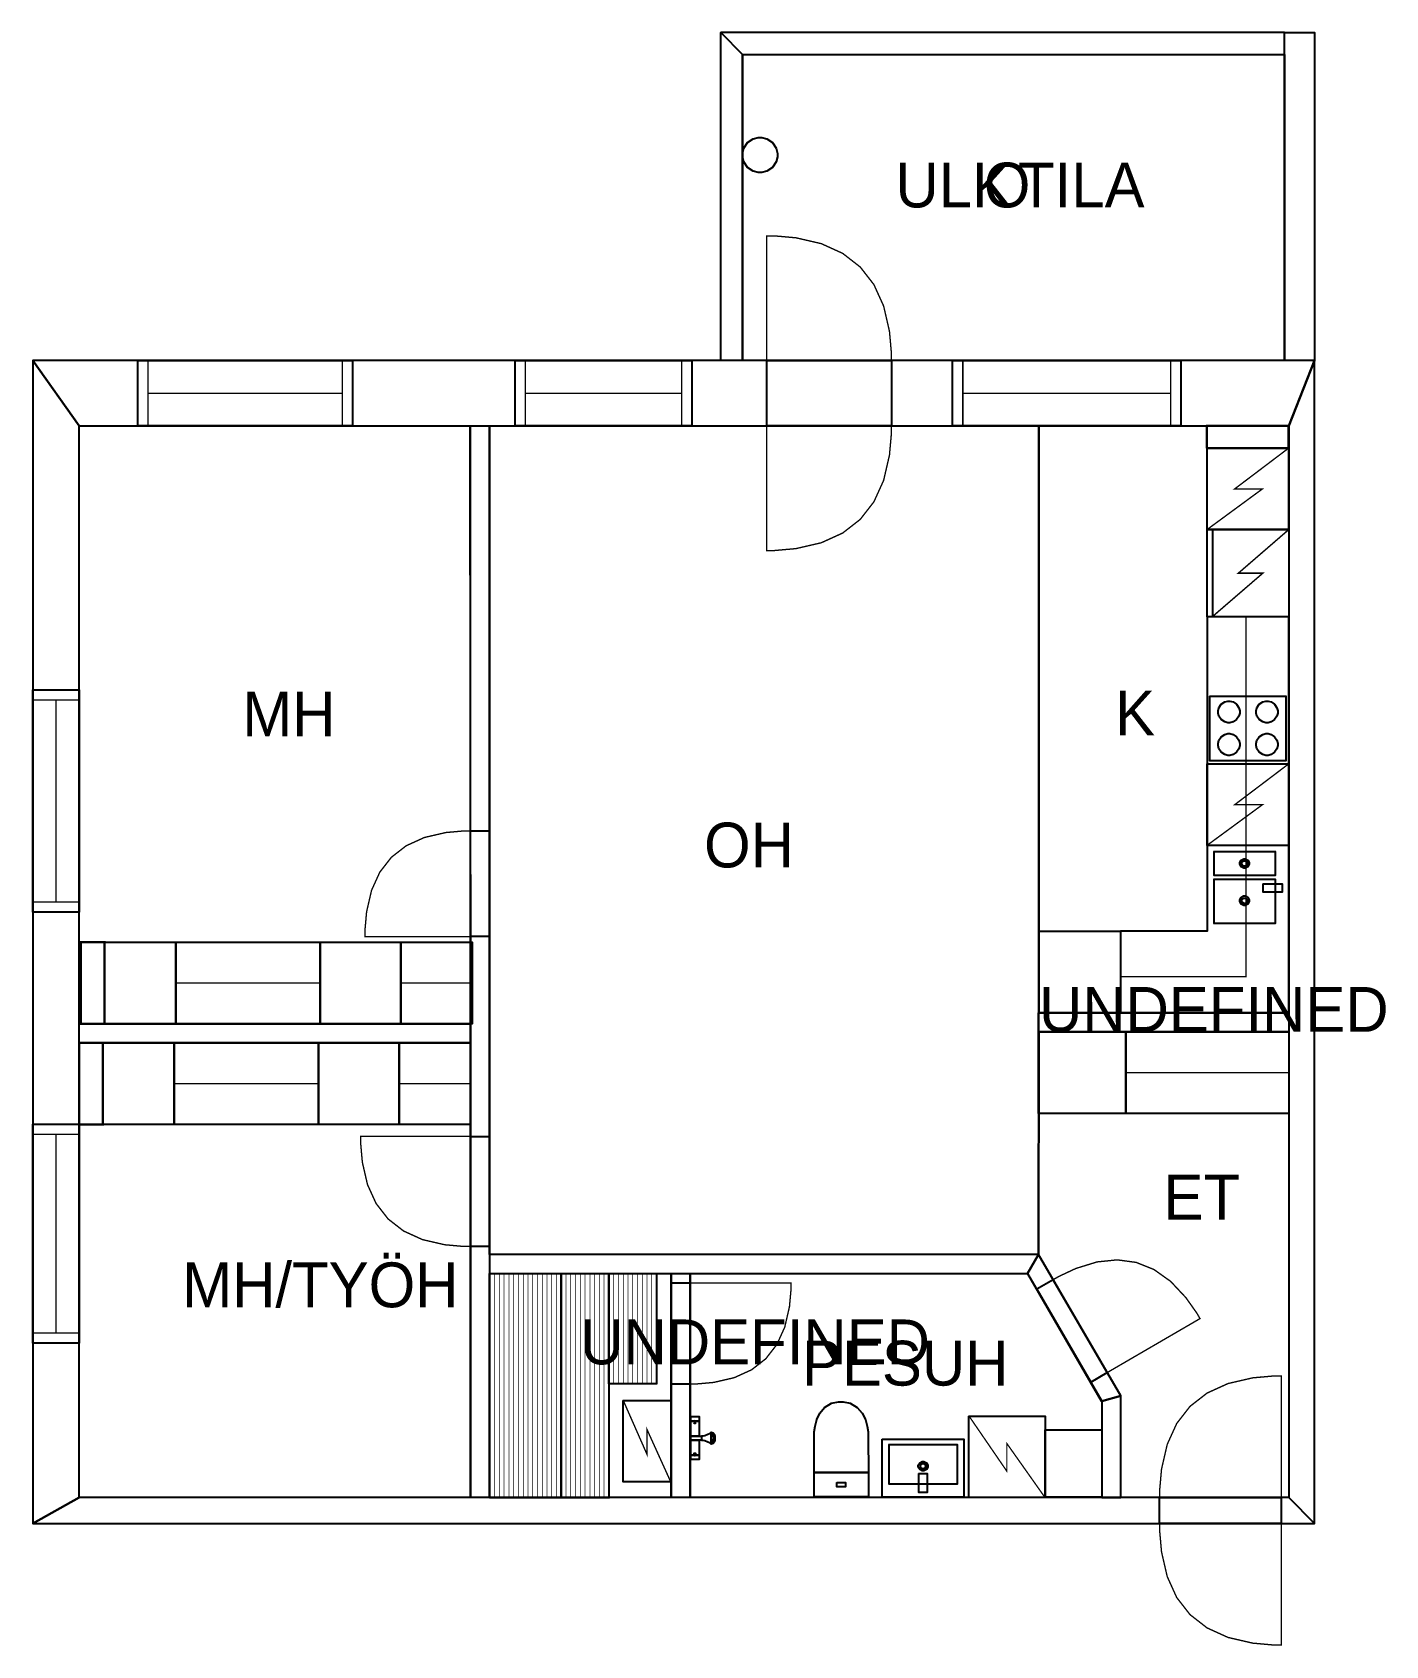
# Model space of a CAD drawing. Extents: x 1 to 11.4, y 0 to 12.4.
import ezdxf

# ---------------------------------------------------------------- set-up
doc = ezdxf.new("R2010")
doc.units = 0
doc.layers.get('0').update_dxf_attribs({"linetype": 'CONTINUOUS'})

msp = doc.modelspace()

# ---------------------------------------------------------------- linework, layer by layer
at = {"color": 0}
for points, const_width in [([(10.6261, 12.3727), (6.30072, 12.3727), (6.46739, 12.206), (10.6261, 12.206), (10.6261, 12.3727)], 0.00208), ([(6.46739, 12.206), (6.46739, 9.85807), (6.30072, 9.85807), (6.30072, 12.3727), (6.46739, 12.206)], 0.00208), ([(10.6261, 12.3727), (10.8553, 12.3727), (10.8553, 9.85807), (10.6261, 9.85807), (10.6261, 12.3727)], 0.00208), ([(6.46739, 12.206), (10.6261, 12.206), (10.6261, 9.85807), (6.46739, 9.85807), (6.46739, 12.206)], 0.00208), ([(7.61029, 9.85807), (7.61029, 9.91411), (7.59532, 10.0823), (7.55051, 10.2765), (7.47581, 10.4409), (7.37121, 10.5754), (7.23671, 10.68), (7.07232, 10.7547), (6.8781, 10.7995), (6.70996, 10.8145), (6.65397, 10.8145), (6.65397, 9.85807), (7.61029, 9.85807)], 0.01042), ([(10.8553, 9.85807), (1.02582, 9.85807), (1.37999, 9.35807), (10.6574, 9.35807), (10.8553, 9.85807)], 0.00208), ([(1.02582, 9.85807), (1.02582, 0.94352), (1.37999, 1.14144), (1.37999, 9.35807), (1.02582, 9.85807)], 0.00208), ([(1.83137, 9.85807), (3.47749, 9.85807), (3.47749, 9.35807), (1.83137, 9.35807), (1.83137, 9.85807)], 0.01042), ([(1.83137, 9.85807), (3.47749, 9.85807), (3.47749, 9.35807), (1.83137, 9.35807), (1.83137, 9.85807)], 0.01042), ([(4.72374, 9.85807), (6.08008, 9.85807), (6.08008, 9.35807), (4.72374, 9.35807), (4.72374, 9.85807)], 0.01042), ([(4.72374, 9.85807), (6.08008, 9.85807), (6.08008, 9.35807), (4.72374, 9.35807), (4.72374, 9.85807)], 0.01042), ([(6.65386, 9.85807), (7.61029, 9.85807), (7.61029, 9.35807), (6.65386, 9.35807), (6.65386, 9.85807)], 0.01042), ([(6.65386, 9.85807), (7.61029, 9.85807), (7.61029, 9.35807), (6.65386, 9.35807), (6.65386, 9.85807)], 0.01042), ([(8.07981, 9.85807), (9.83029, 9.85807), (9.83029, 9.35807), (8.07981, 9.35807), (8.07981, 9.85807)], 0.01042), ([(8.07981, 9.85807), (9.83029, 9.85807), (9.83029, 9.35807), (8.07981, 9.35807), (8.07981, 9.85807)], 0.01042), ([(10.8553, 0.94352), (10.8553, 9.85807), (10.6574, 9.35807), (10.6574, 1.14144), (10.8553, 0.94352)], 0.00208), ([(4.3826, 9.35807), (4.52843, 9.35807), (4.52843, 1.14144), (4.3826, 1.14144), (4.3826, 9.35807)], 0.00208), ([(7.61029, 9.35807), (7.61029, 9.30208), (7.59532, 9.13396), (7.55051, 8.93972), (7.47581, 8.77533), (7.37121, 8.64085), (7.23671, 8.53624), (7.07232, 8.46153), (6.8781, 8.41672), (6.70996, 8.40175), (6.65397, 8.40175), (6.65397, 9.35807), (7.61029, 9.35807)], 0.01042), ([(10.0306, 9.35812), (10.0306, 9.18713), (10.6556, 9.18713), (10.6556, 9.35812), (10.0306, 9.35812)], 0.0171), ([(10.0319, 9.18713), (10.0319, 8.56213), (10.6569, 8.56213), (10.6569, 9.18713), (10.0319, 9.18713)], 0.01042), ([(10.0324, 8.56213), (10.0324, 7.89399), (10.6574, 7.89399), (10.6574, 8.56213), (10.0324, 8.56213)], 0.01114), ([(10.0324, 8.56213), (10.0324, 7.89399), (10.0741, 7.89399), (10.0741, 8.56213), (10.0324, 8.56213)], 0.01114), ([(10.6574, 7.89399), (10.0324, 7.89399), (10.0324, 5.48432), (9.36675, 5.48432), (9.36675, 4.859), (10.6574, 4.859), (10.6574, 7.89399)], 0.01042), ([(10.6574, 7.89399), (10.6574, 4.859), (9.36675, 4.859), (9.36675, 5.13564), (10.3303, 5.13564), (10.3303, 7.89399), (10.6574, 7.89399)], 0.01042), ([(1.02582, 7.33436), (1.37999, 7.33436), (1.37999, 5.62913), (1.02582, 5.62913), (1.02582, 7.33436)], 0.01042), ([(1.02582, 7.33436), (1.37999, 7.33436), (1.37999, 5.62913), (1.02582, 5.62913), (1.02582, 7.33436)], 0.01042), ([(10.0532, 7.28603), (10.0532, 6.7901), (10.6366, 6.7901), (10.6366, 7.28603), (10.0532, 7.28603)], 0.01042), ([(10.1991, 7.08094), (10.1909, 7.08094), (10.1666, 7.08751), (10.1401, 7.10536), (10.1222, 7.13189), (10.1157, 7.15619), (10.1157, 7.16428), (10.1157, 7.17242), (10.1222, 7.19678), (10.1401, 7.22325), (10.1666, 7.2411), (10.1909, 7.24761), (10.1991, 7.24761), (10.2071, 7.24761), (10.2314, 7.2411), (10.258, 7.22325), (10.2758, 7.19678), (10.2824, 7.17242), (10.2824, 7.16428), (10.2824, 7.15619), (10.2758, 7.13189), (10.258, 7.10536), (10.2314, 7.08751), (10.2071, 7.08094), (10.1991, 7.08094)], 0.01042), ([(10.4907, 7.08094), (10.4826, 7.08094), (10.4582, 7.08751), (10.4318, 7.10536), (10.4139, 7.13189), (10.4074, 7.15619), (10.4074, 7.16428), (10.4074, 7.17242), (10.4139, 7.19678), (10.4318, 7.22325), (10.4582, 7.2411), (10.4826, 7.24761), (10.4907, 7.24761), (10.4988, 7.24761), (10.5231, 7.2411), (10.5496, 7.22325), (10.5675, 7.19678), (10.5741, 7.17242), (10.5741, 7.16428), (10.5741, 7.15619), (10.5675, 7.13189), (10.5496, 7.10536), (10.5231, 7.08751), (10.4988, 7.08094), (10.4907, 7.08094)], 0.01042), ([(10.1991, 6.83149), (10.1909, 6.83149), (10.1666, 6.83806), (10.1401, 6.8559), (10.1222, 6.88243), (10.1157, 6.90674), (10.1157, 6.91482), (10.1157, 6.92296), (10.1222, 6.94732), (10.1401, 6.97379), (10.1666, 6.99164), (10.1909, 6.99815), (10.1991, 6.99815), (10.2071, 6.99815), (10.2314, 6.99164), (10.258, 6.97379), (10.2758, 6.94732), (10.2824, 6.92296), (10.2824, 6.91482), (10.2824, 6.90674), (10.2758, 6.88243), (10.258, 6.8559), (10.2314, 6.83806), (10.2071, 6.83149), (10.1991, 6.83149)], 0.01042), ([(10.4907, 6.83149), (10.4826, 6.83149), (10.4582, 6.83806), (10.4318, 6.8559), (10.4139, 6.88243), (10.4074, 6.90674), (10.4074, 6.91482), (10.4074, 6.92296), (10.4139, 6.94732), (10.4318, 6.97379), (10.4582, 6.99164), (10.4826, 6.99815), (10.4907, 6.99815), (10.4988, 6.99815), (10.5231, 6.99164), (10.5496, 6.97379), (10.5675, 6.94732), (10.5741, 6.92296), (10.5741, 6.91482), (10.5741, 6.90674), (10.5675, 6.88243), (10.5496, 6.8559), (10.5231, 6.83806), (10.4988, 6.83149), (10.4907, 6.83149)], 0.01042), ([(10.0324, 6.76654), (10.0324, 6.14154), (10.6574, 6.14154), (10.6574, 6.76654), (10.0324, 6.76654)], 0.01042), ([(4.3826, 6.25265), (4.33507, 6.25265), (4.19265, 6.24001), (4.02806, 6.20204), (3.88878, 6.13872), (3.77485, 6.05013), (3.68619, 5.93619), (3.62289, 5.79693), (3.5849, 5.63232), (3.57226, 5.4899), (3.57226, 5.44239), (4.3826, 5.44239), (4.3826, 6.25265)], 0.01042), ([(4.3826, 6.25265), (4.52843, 6.25265), (4.52843, 5.44239), (4.3826, 5.44239), (4.3826, 6.25265)], 0.01042), ([(4.3826, 6.25265), (4.52843, 6.25265), (4.52843, 5.44239), (4.3826, 5.44239), (4.3826, 6.25265)], 0.01042), ([(10.0855, 6.09538), (10.0855, 5.91092), (10.5543, 5.91092), (10.5543, 6.09538), (10.0855, 6.09538)], 0.01042), ([(10.3188, 5.96669), (10.3124, 5.96669), (10.293, 5.97738), (10.2824, 5.99675), (10.2824, 6.00315), (10.2824, 6.0096), (10.293, 6.02897), (10.3124, 6.03961), (10.3188, 6.03961), (10.3253, 6.03961), (10.3446, 6.02897), (10.3553, 6.0096), (10.3553, 6.00315), (10.3553, 5.99675), (10.3446, 5.97738), (10.3253, 5.96669), (10.3188, 5.96669)], 0.00833), ([(10.3188, 5.98232), (10.3152, 5.98232), (10.3041, 5.98844), (10.298, 5.99951), (10.298, 6.00315), (10.298, 6.00683), (10.3041, 6.0179), (10.3152, 6.02399), (10.3188, 6.02399), (10.3225, 6.02399), (10.3336, 6.0179), (10.3397, 6.00683), (10.3397, 6.00315), (10.3397, 5.99951), (10.3336, 5.98844), (10.3225, 5.98232), (10.3188, 5.98232)], 0.00833), ([(10.0845, 5.88319), (10.0845, 5.54183), (10.5532, 5.54183), (10.5532, 5.88319), (10.0845, 5.88319)], 0.01042), ([(10.4605, 5.84631), (10.4605, 5.78381), (10.6063, 5.78381), (10.6063, 5.84631), (10.4605, 5.84631)], 0.01042), ([(10.3188, 5.68067), (10.3124, 5.68067), (10.293, 5.69135), (10.2824, 5.71072), (10.2824, 5.71712), (10.2824, 5.72358), (10.293, 5.74294), (10.3124, 5.75358), (10.3188, 5.75358), (10.3253, 5.75358), (10.3446, 5.74294), (10.3553, 5.72358), (10.3553, 5.71712), (10.3553, 5.71072), (10.3446, 5.69135), (10.3253, 5.68067), (10.3188, 5.68067)], 0.00833), ([(10.3188, 5.69629), (10.3152, 5.69629), (10.3041, 5.70242), (10.298, 5.71349), (10.298, 5.71712), (10.298, 5.72081), (10.3041, 5.73188), (10.3152, 5.73796), (10.3188, 5.73796), (10.3225, 5.73796), (10.3336, 5.73188), (10.3397, 5.72081), (10.3397, 5.71712), (10.3397, 5.71349), (10.3336, 5.70242), (10.3225, 5.69629), (10.3188, 5.69629)], 0.00833), ([(8.74169, 5.48394), (9.36669, 5.48394), (9.36669, 4.85894), (8.74169, 4.85894), (8.74169, 5.48394)], 0.01042), ([(1.39393, 5.39876), (1.57536, 5.39876), (1.57536, 4.77376), (1.39393, 4.77376), (1.39393, 5.39876)], 0.01814), ([(1.57536, 5.3986), (2.12283, 5.3986), (2.12283, 4.7736), (1.57536, 4.7736), (1.57536, 5.3986)], 0.01042), ([(2.12289, 5.3986), (3.22885, 5.3986), (3.22885, 4.7736), (2.12289, 4.7736), (2.12289, 5.3986)], 0.01042), ([(3.22885, 5.3986), (3.84651, 5.3986), (3.84651, 4.7736), (3.22885, 4.7736), (3.22885, 5.3986)], 0.01042), ([(3.84651, 5.3986), (4.39404, 5.3986), (4.39404, 4.7736), (3.84651, 4.7736), (3.84651, 5.3986)], 0.01042), ([(8.73867, 4.85861), (10.6574, 4.85861), (10.6574, 4.71278), (8.73867, 4.71278), (8.73867, 4.85861)], 0.00208), ([(1.37999, 4.7736), (4.3826, 4.7736), (4.3826, 4.62776), (1.37999, 4.62776), (1.37999, 4.7736)], 0.00208), ([(9.40739, 4.71181), (10.6574, 4.71181), (10.6574, 4.08681), (9.40739, 4.08681), (9.40739, 4.71181)], 0.01042), ([(1.37994, 4.62761), (1.56131, 4.62761), (1.56131, 4.00261), (1.37994, 4.00261), (1.37994, 4.62761)], 0.01814), ([(1.56131, 4.62776), (2.10883, 4.62776), (2.10883, 4.00276), (1.56131, 4.00276), (1.56131, 4.62776)], 0.01042), ([(2.10878, 4.62776), (3.21474, 4.62776), (3.21474, 4.00276), (2.10878, 4.00276), (2.10878, 4.62776)], 0.01042), ([(3.21739, 4.62776), (3.83512, 4.62776), (3.83512, 4.00276), (3.21739, 4.00276), (3.21739, 4.62776)], 0.01042), ([(3.83512, 4.62776), (4.3826, 4.62776), (4.3826, 4.00276), (3.83512, 4.00276), (3.83512, 4.62776)], 0.01042), ([(1.02582, 4.00353), (1.37999, 4.00353), (1.37999, 2.32476), (1.02582, 2.32476), (1.02582, 4.00353)], 0.01042), ([(1.02582, 4.00353), (1.37999, 4.00353), (1.37999, 2.32476), (1.02582, 2.32476), (1.02582, 4.00353)], 0.01042), ([(4.3826, 3.06651), (4.33317, 3.06651), (4.1849, 3.07969), (4.01357, 3.11925), (3.8686, 3.18517), (3.75, 3.2774), (3.65776, 3.396), (3.59185, 3.54096), (3.55231, 3.71229), (3.53917, 3.86057), (3.53917, 3.90994), (4.3826, 3.90994), (4.3826, 3.06651)], 0.01042), ([(4.3826, 3.90994), (4.52843, 3.90994), (4.52843, 3.06651), (4.3826, 3.06651), (4.3826, 3.90994)], 0.01042), ([(4.3826, 3.90994), (4.52843, 3.90994), (4.52843, 3.06651), (4.3826, 3.06651), (4.3826, 3.90994)], 0.01042), ([(4.52843, 2.85883), (8.65479, 2.85883), (8.73867, 3.00467), (4.52843, 3.00467), (4.52843, 2.85883)], 0.00208), ([(8.65479, 2.85883), (9.22293, 1.88151), (9.36876, 1.9209), (8.73867, 3.00467), (8.65479, 2.85883)], 0.00208), ([(8.85086, 2.81174), (8.89258, 2.83599), (9.02419, 2.89768), (9.18826, 2.9484), (9.34304, 2.96392), (9.4885, 2.94428), (9.62463, 2.88938), (9.75142, 2.79932), (9.86893, 2.6741), (9.95281, 2.55539), (9.97711, 2.51361), (9.26492, 2.09956), (8.85086, 2.81174)], 0.01042), ([(4.53039, 2.85878), (4.53039, 1.13949), (5.07813, 1.13949), (5.07813, 2.85878), (4.53039, 2.85878)], 0.01042), ([(5.07813, 2.85878), (5.07813, 1.13949), (5.44325, 1.13949), (5.44325, 2.85878), (5.07813, 2.85878)], 0.01042), ([(5.44331, 2.85883), (5.44331, 2.01307), (5.80838, 2.01307), (5.80838, 2.85883), (5.44331, 2.85883)], 0.01042), ([(5.91992, 2.85883), (6.06575, 2.85883), (6.06575, 1.14144), (5.91992, 1.14144), (5.91992, 2.85883)], 0.00208), ([(5.91992, 2.78694), (6.06575, 2.78694), (6.06575, 2.01215), (5.91992, 2.01215), (5.91992, 2.78694)], 0.01042), ([(5.91992, 2.78694), (6.06575, 2.78694), (6.06575, 2.01215), (5.91992, 2.01215), (5.91992, 2.78694)], 0.01042), ([(6.06575, 2.01215), (6.11111, 2.01215), (6.24729, 2.02431), (6.40468, 2.0606), (6.53782, 2.12115), (6.64681, 2.20589), (6.7315, 2.31483), (6.79204, 2.44797), (6.82835, 2.60536), (6.8405, 2.7416), (6.8405, 2.78694), (6.06575, 2.78694), (6.06575, 2.01215)], 0.01042), ([(8.72478, 2.73839), (9.13883, 2.02621), (9.26492, 2.09956), (8.85086, 2.81174), (8.72478, 2.73839)], 0.01042), ([(8.72478, 2.73839), (9.13883, 2.02621), (9.26492, 2.09956), (8.85086, 2.81174), (8.72478, 2.73839)], 0.01042), ([(9.66749, 1.14144), (9.66749, 1.19613), (9.68201, 1.36003), (9.72575, 1.54949), (9.79861, 1.70975), (9.90061, 1.84088), (10.0317, 1.94287), (10.1921, 2.01574), (10.3815, 2.05946), (10.5454, 2.074), (10.6001, 2.074), (10.6001, 1.14144), (9.66749, 1.14144)], 0.01042), ([(5.55333, 1.88633), (5.55333, 1.26134), (5.91792, 1.26134), (5.91792, 1.88633), (5.55333, 1.88633)], 0.01042), ([(7.01682, 1.60226), (7.01682, 1.60226), (7.01671, 1.61404), (7.01833, 1.64501), (7.02447, 1.68886), (7.03787, 1.73904), (7.06142, 1.78928), (7.09788, 1.83311), (7.15007, 1.8641), (7.20313, 1.87582), (7.22081, 1.87582), (7.2391, 1.87582), (7.29394, 1.8641), (7.34804, 1.83311), (7.38585, 1.78928), (7.41026, 1.73904), (7.42426, 1.68886), (7.43067, 1.64501), (7.4324, 1.61404), (7.43235, 1.60226), (7.43235, 1.60226), (7.43338, 1.33393), (7.01682, 1.33393), (7.01682, 1.60226)], 0.01042), ([(9.22293, 1.88151), (9.22293, 1.14144), (9.36876, 1.14144), (9.36876, 1.9209), (9.22293, 1.88151)], 0.00208), ([(6.0709, 1.7621), (6.0709, 1.72667), (6.13444, 1.72667), (6.13444, 1.7621), (6.0709, 1.7621)], 0.01042), ([(6.0709, 1.72771), (6.0709, 1.61106), (6.13444, 1.61106), (6.13444, 1.72771), (6.0709, 1.72771)], 0.01042), ([(6.10319, 1.72667), (6.10194, 1.72347), (6.0981, 1.71382), (6.09694, 1.71104), (6.09694, 1.71104), (6.09836, 1.71104), (6.10265, 1.71104), (6.10693, 1.71104), (6.1084, 1.71104), (6.1084, 1.71104), (6.10775, 1.71343), (6.10433, 1.72342), (6.10319, 1.72667)], 0.01042), ([(8.20454, 1.76644), (8.78868, 1.76644), (8.78868, 1.14144), (8.20454, 1.14144), (8.20454, 1.76644)], 0.00974), ([(6.0709, 1.5829), (6.0709, 1.61106), (6.15424, 1.61106), (6.15424, 1.60406), (6.15424, 1.58822), (6.15424, 1.5829), (6.1334, 1.5829), (6.08653, 1.5829), (6.0709, 1.5829)], 0.01042), ([(8.78863, 1.65978), (9.22293, 1.65978), (9.22293, 1.14339), (8.78863, 1.14339), (8.78863, 1.65978)], 0.01042), ([(6.0709, 1.5829), (6.0709, 1.46625), (6.13444, 1.46625), (6.13444, 1.5829), (6.0709, 1.5829)], 0.01042), ([(6.10319, 1.46625), (6.10194, 1.46951), (6.0981, 1.47917), (6.09694, 1.48188), (6.09694, 1.48188), (6.09836, 1.48188), (6.10265, 1.48188), (6.10693, 1.48188), (6.1084, 1.48188), (6.1084, 1.48188), (6.10775, 1.47954), (6.10433, 1.46957), (6.10319, 1.46625)], 0.01042), ([(7.54047, 1.58843), (8.16547, 1.58843), (8.16547, 1.14339), (7.54047, 1.14339), (7.54047, 1.58843)], 0.01042), ([(7.59256, 1.54915), (8.11339, 1.54915), (8.11339, 1.24447), (7.59256, 1.24447), (7.59256, 1.54915)], 0.01042), ([(6.0709, 1.46625), (6.0709, 1.43294), (6.13444, 1.43294), (6.13444, 1.46625), (6.0709, 1.46625)], 0.01042), ([(7.81651, 1.38227), (7.81651, 1.38873), (7.82715, 1.4081), (7.84651, 1.41872), (7.85297, 1.41872), (7.85938, 1.41872), (7.87875, 1.4081), (7.88943, 1.38873), (7.88943, 1.38227), (7.88943, 1.37587), (7.87875, 1.3565), (7.85938, 1.34581), (7.85297, 1.34581), (7.84651, 1.34581), (7.82715, 1.3565), (7.81651, 1.37587), (7.81651, 1.38227)], 0.00833), ([(7.83214, 1.38227), (7.83214, 1.38596), (7.83822, 1.39703), (7.84928, 1.4031), (7.85297, 1.4031), (7.85661, 1.4031), (7.86768, 1.39703), (7.87381, 1.38596), (7.87381, 1.38227), (7.87381, 1.37863), (7.86768, 1.36757), (7.85661, 1.36144), (7.85297, 1.36144), (7.84928, 1.36144), (7.83822, 1.36757), (7.83214, 1.37863), (7.83214, 1.38227)], 0.00833), ([(7.01682, 1.33393), (7.43338, 1.33393), (7.43338, 1.14665), (7.01682, 1.14665), (7.01682, 1.33393)], 0.01042), ([(7.192, 1.25608), (7.25819, 1.25608), (7.25819, 1.22456), (7.192, 1.22456), (7.192, 1.25608)], 0.01042), ([(7.82172, 1.32633), (7.88422, 1.32633), (7.88422, 1.1805), (7.82172, 1.1805), (7.82172, 1.32633)], 0.01042), ([(1.02582, 0.94352), (10.8553, 0.94352), (10.6574, 1.14144), (1.37999, 1.14144), (1.02582, 0.94352)], 0.00208), ([(9.66749, 1.14144), (10.6001, 1.14144), (10.6001, 0.94352), (9.66749, 0.94352), (9.66749, 1.14144)], 0.01042), ([(9.66749, 1.14144), (10.6001, 1.14144), (10.6001, 0.94352), (9.66749, 0.94352), (9.66749, 1.14144)], 0.01042), ([(9.66749, 0.94352), (9.66749, 0.88889), (9.68201, 0.72499), (9.72575, 0.53554), (9.79861, 0.37522), (9.90061, 0.24409), (10.0317, 0.14209), (10.1921, 0.06923), (10.3815, 0.0255), (10.5454, 0.0109), (10.6001, 0.0109), (10.6001, 0.94352), (9.66749, 0.94352)], 0.01042)]:
    msp.add_lwpolyline(points, close=True, dxfattribs=dict(at, const_width=const_width))
at = {"color": 7}
for points in [[(10.6261, 12.3727), (6.30072, 12.3727), (6.46739, 12.206), (10.6261, 12.206), (10.6261, 12.3727)], [(6.46739, 12.206), (6.46739, 9.85807), (6.30072, 9.85807), (6.30072, 12.3727), (6.46739, 12.206)], [(6.46739, 12.206), (10.6261, 12.206), (10.6261, 9.85807), (6.46739, 9.85807), (6.46739, 12.206)], [(1.83137, 9.85807), (3.47749, 9.85807), (3.47749, 9.35807), (1.83137, 9.35807), (1.83137, 9.85807)], [(1.83137, 9.85807), (3.47749, 9.85807), (3.47749, 9.35807), (1.83137, 9.35807), (1.83137, 9.85807)], [(4.72374, 9.85807), (6.08008, 9.85807), (6.08008, 9.35807), (4.72374, 9.35807), (4.72374, 9.85807)], [(4.72374, 9.85807), (6.08008, 9.85807), (6.08008, 9.35807), (4.72374, 9.35807), (4.72374, 9.85807)], [(6.65386, 9.85807), (7.61029, 9.85807), (7.61029, 9.35807), (6.65386, 9.35807), (6.65386, 9.85807)], [(6.65386, 9.85807), (7.61029, 9.85807), (7.61029, 9.35807), (6.65386, 9.35807), (6.65386, 9.85807)], [(8.07981, 9.85807), (9.83029, 9.85807), (9.83029, 9.35807), (8.07981, 9.35807), (8.07981, 9.85807)], [(8.07981, 9.85807), (9.83029, 9.85807), (9.83029, 9.35807), (8.07981, 9.35807), (8.07981, 9.85807)], [(4.3826, 4.7736), (1.37999, 4.7736), (1.37999, 9.35807), (4.37793, 9.35807), (4.3826, 4.7736)], [(8.74164, 4.85861), (8.73867, 4.85861), (8.73867, 4.71278), (8.74164, 4.71278), (8.7379, 3.00467), (4.52843, 3.00467), (4.52843, 9.35807), (8.74164, 9.35807), (8.74164, 4.85861)], [(8.74164, 9.35807), (10.6574, 9.35807), (10.6574, 4.85861), (8.74164, 4.85861), (8.74164, 9.35807)], [(10.0306, 9.35812), (10.6556, 9.35812), (10.6556, 9.18713), (10.0306, 9.18713), (10.0306, 9.35812)], [(10.0319, 9.18713), (10.6569, 9.18713), (10.6569, 8.56213), (10.0319, 8.56213), (10.0319, 9.18713)], [(10.0324, 8.56213), (10.6574, 8.56213), (10.6574, 7.89399), (10.0324, 7.89399), (10.0324, 8.56213)], [(10.0324, 8.56213), (10.0741, 8.56213), (10.0741, 7.89399), (10.0324, 7.89399), (10.0324, 8.56213)], [(10.6574, 7.89399), (10.0324, 7.89399), (10.0324, 5.48432), (9.36675, 5.48432), (9.36675, 4.859), (10.6574, 4.859), (10.6574, 7.89399)], [(1.02582, 7.33436), (1.37999, 7.33436), (1.37999, 5.62913), (1.02582, 5.62913), (1.02582, 7.33436)], [(1.02582, 7.33436), (1.37999, 7.33436), (1.37999, 5.62913), (1.02582, 5.62913), (1.02582, 7.33436)], [(10.0532, 7.28603), (10.6366, 7.28603), (10.6366, 6.7901), (10.0532, 6.7901), (10.0532, 7.28603)], [(10.1991, 7.08094), (10.1909, 7.08094), (10.1666, 7.08751), (10.1401, 7.10536), (10.1222, 7.13189), (10.1157, 7.15619), (10.1157, 7.16428), (10.1157, 7.17242), (10.1222, 7.19678), (10.1401, 7.22325), (10.1666, 7.2411), (10.1909, 7.24761), (10.1991, 7.24761), (10.2071, 7.24761), (10.2314, 7.2411), (10.258, 7.22325), (10.2758, 7.19678), (10.2824, 7.17242), (10.2824, 7.16428), (10.2824, 7.15619), (10.2758, 7.13189), (10.258, 7.10536), (10.2314, 7.08751), (10.2071, 7.08094), (10.1991, 7.08094)], [(10.4907, 7.08094), (10.4826, 7.08094), (10.4582, 7.08751), (10.4318, 7.10536), (10.4139, 7.13189), (10.4074, 7.15619), (10.4074, 7.16428), (10.4074, 7.17242), (10.4139, 7.19678), (10.4318, 7.22325), (10.4582, 7.2411), (10.4826, 7.24761), (10.4907, 7.24761), (10.4988, 7.24761), (10.5231, 7.2411), (10.5496, 7.22325), (10.5675, 7.19678), (10.5741, 7.17242), (10.5741, 7.16428), (10.5741, 7.15619), (10.5675, 7.13189), (10.5496, 7.10536), (10.5231, 7.08751), (10.4988, 7.08094), (10.4907, 7.08094)], [(10.1991, 6.83149), (10.1909, 6.83149), (10.1666, 6.83806), (10.1401, 6.8559), (10.1222, 6.88243), (10.1157, 6.90674), (10.1157, 6.91482), (10.1157, 6.92296), (10.1222, 6.94732), (10.1401, 6.97379), (10.1666, 6.99164), (10.1909, 6.99815), (10.1991, 6.99815), (10.2071, 6.99815), (10.2314, 6.99164), (10.258, 6.97379), (10.2758, 6.94732), (10.2824, 6.92296), (10.2824, 6.91482), (10.2824, 6.90674), (10.2758, 6.88243), (10.258, 6.8559), (10.2314, 6.83806), (10.2071, 6.83149), (10.1991, 6.83149)], [(10.4907, 6.83149), (10.4826, 6.83149), (10.4582, 6.83806), (10.4318, 6.8559), (10.4139, 6.88243), (10.4074, 6.90674), (10.4074, 6.91482), (10.4074, 6.92296), (10.4139, 6.94732), (10.4318, 6.97379), (10.4582, 6.99164), (10.4826, 6.99815), (10.4907, 6.99815), (10.4988, 6.99815), (10.5231, 6.99164), (10.5496, 6.97379), (10.5675, 6.94732), (10.5741, 6.92296), (10.5741, 6.91482), (10.5741, 6.90674), (10.5675, 6.88243), (10.5496, 6.8559), (10.5231, 6.83806), (10.4988, 6.83149), (10.4907, 6.83149)], [(10.0324, 6.76654), (10.6574, 6.76654), (10.6574, 6.14154), (10.0324, 6.14154), (10.0324, 6.76654)], [(4.3826, 6.25265), (4.52843, 6.25265), (4.52843, 5.44239), (4.3826, 5.44239), (4.3826, 6.25265)], [(4.3826, 6.25265), (4.52843, 6.25265), (4.52843, 5.44239), (4.3826, 5.44239), (4.3826, 6.25265)], [(10.0855, 6.09538), (10.5543, 6.09538), (10.5543, 5.91092), (10.0855, 5.91092), (10.0855, 6.09538)], [(10.3188, 5.96669), (10.3124, 5.96669), (10.293, 5.97738), (10.2824, 5.99675), (10.2824, 6.00315), (10.2824, 6.0096), (10.293, 6.02897), (10.3124, 6.03961), (10.3188, 6.03961), (10.3253, 6.03961), (10.3446, 6.02897), (10.3553, 6.0096), (10.3553, 6.00315), (10.3553, 5.99675), (10.3446, 5.97738), (10.3253, 5.96669), (10.3188, 5.96669)], [(10.3188, 5.98232), (10.3152, 5.98232), (10.3041, 5.98844), (10.298, 5.99951), (10.298, 6.00315), (10.298, 6.00683), (10.3041, 6.0179), (10.3152, 6.02399), (10.3188, 6.02399), (10.3225, 6.02399), (10.3336, 6.0179), (10.3397, 6.00683), (10.3397, 6.00315), (10.3397, 5.99951), (10.3336, 5.98844), (10.3225, 5.98232), (10.3188, 5.98232)], [(10.0845, 5.88319), (10.5532, 5.88319), (10.5532, 5.54183), (10.0845, 5.54183), (10.0845, 5.88319)], [(10.4605, 5.84631), (10.6063, 5.84631), (10.6063, 5.78381), (10.4605, 5.78381), (10.4605, 5.84631)], [(10.3188, 5.68067), (10.3124, 5.68067), (10.293, 5.69135), (10.2824, 5.71072), (10.2824, 5.71712), (10.2824, 5.72358), (10.293, 5.74294), (10.3124, 5.75358), (10.3188, 5.75358), (10.3253, 5.75358), (10.3446, 5.74294), (10.3553, 5.72358), (10.3553, 5.71712), (10.3553, 5.71072), (10.3446, 5.69135), (10.3253, 5.68067), (10.3188, 5.68067)], [(10.3188, 5.69629), (10.3152, 5.69629), (10.3041, 5.70242), (10.298, 5.71349), (10.298, 5.71712), (10.298, 5.72081), (10.3041, 5.73188), (10.3152, 5.73796), (10.3188, 5.73796), (10.3225, 5.73796), (10.3336, 5.73188), (10.3397, 5.72081), (10.3397, 5.71712), (10.3397, 5.71349), (10.3336, 5.70242), (10.3225, 5.69629), (10.3188, 5.69629)], [(8.74169, 5.48394), (9.36669, 5.48394), (9.36669, 4.85894), (8.74169, 4.85894), (8.74169, 5.48394)], [(1.39393, 5.39876), (1.57536, 5.39876), (1.57536, 4.77376), (1.39393, 4.77376), (1.39393, 5.39876)], [(1.57536, 5.3986), (2.12283, 5.3986), (2.12283, 4.7736), (1.57536, 4.7736), (1.57536, 5.3986)], [(2.12289, 5.3986), (3.22885, 5.3986), (3.22885, 4.7736), (2.12289, 4.7736), (2.12289, 5.3986)], [(3.22885, 5.3986), (3.84651, 5.3986), (3.84651, 4.7736), (3.22885, 4.7736), (3.22885, 5.3986)], [(3.84651, 5.3986), (4.39404, 5.3986), (4.39404, 4.7736), (3.84651, 4.7736), (3.84651, 5.3986)], [(10.6574, 1.14144), (9.36876, 1.14144), (9.36876, 1.9209), (8.73867, 3.00467), (8.7379, 3.00467), (8.74164, 4.71186), (10.6574, 4.71186), (10.6574, 1.14144)], [(8.74164, 4.71278), (10.6574, 4.71278), (10.6574, 4.71186), (8.74164, 4.71186), (8.74164, 4.71278)], [(9.40739, 4.71181), (10.6574, 4.71181), (10.6574, 4.08681), (9.40739, 4.08681), (9.40739, 4.71181)], [(1.37994, 4.62761), (1.56131, 4.62761), (1.56131, 4.00261), (1.37994, 4.00261), (1.37994, 4.62761)], [(1.37999, 4.62776), (4.3826, 4.62776), (4.3826, 1.14144), (1.37999, 1.14144), (1.37999, 4.62776)], [(1.56131, 4.62776), (2.10883, 4.62776), (2.10883, 4.00276), (1.56131, 4.00276), (1.56131, 4.62776)], [(2.10878, 4.62776), (3.21474, 4.62776), (3.21474, 4.00276), (2.10878, 4.00276), (2.10878, 4.62776)], [(3.21739, 4.62776), (3.83512, 4.62776), (3.83512, 4.00276), (3.21739, 4.00276), (3.21739, 4.62776)], [(3.83512, 4.62776), (4.3826, 4.62776), (4.3826, 4.00276), (3.83512, 4.00276), (3.83512, 4.62776)], [(1.02582, 4.00353), (1.37999, 4.00353), (1.37999, 2.32476), (1.02582, 2.32476), (1.02582, 4.00353)], [(1.02582, 4.00353), (1.37999, 4.00353), (1.37999, 2.32476), (1.02582, 2.32476), (1.02582, 4.00353)], [(4.3826, 3.90994), (4.52843, 3.90994), (4.52843, 3.06651), (4.3826, 3.06651), (4.3826, 3.90994)], [(4.3826, 3.90994), (4.52843, 3.90994), (4.52843, 3.06651), (4.3826, 3.06651), (4.3826, 3.90994)], [(4.52843, 2.85883), (5.91992, 2.85883), (5.91992, 1.14144), (4.52843, 1.14144), (4.52843, 2.85883)], [(4.53039, 2.85878), (5.07813, 2.85878), (5.07813, 1.13949), (4.53039, 1.13949), (4.53039, 2.85878)], [(5.07813, 2.85878), (5.44325, 2.85878), (5.44325, 1.13949), (5.07813, 1.13949), (5.07813, 2.85878)], [(5.44331, 2.85883), (5.80838, 2.85883), (5.80838, 2.01307), (5.44331, 2.01307), (5.44331, 2.85883)], [(9.21875, 1.88194), (9.22293, 1.88151), (9.22293, 1.14144), (6.06575, 1.14144), (6.06575, 2.85883), (8.65479, 2.85883), (9.21875, 1.88194)], [(5.91992, 2.78694), (6.06575, 2.78694), (6.06575, 2.01215), (5.91992, 2.01215), (5.91992, 2.78694)], [(5.91992, 2.78694), (6.06575, 2.78694), (6.06575, 2.01215), (5.91992, 2.01215), (5.91992, 2.78694)], [(8.72478, 2.73839), (9.13883, 2.02621), (9.26492, 2.09956), (8.85086, 2.81174), (8.72478, 2.73839)], [(8.72478, 2.73839), (9.13883, 2.02621), (9.26492, 2.09956), (8.85086, 2.81174), (8.72478, 2.73839)], [(5.55333, 1.88633), (5.91792, 1.88633), (5.91792, 1.26134), (5.55333, 1.26134), (5.55333, 1.88633)], [(7.01682, 1.60226), (7.01682, 1.60226), (7.01671, 1.61404), (7.01833, 1.64501), (7.02447, 1.68886), (7.03787, 1.73904), (7.06142, 1.78928), (7.09788, 1.83311), (7.15007, 1.8641), (7.20313, 1.87582), (7.22081, 1.87582), (7.2391, 1.87582), (7.29394, 1.8641), (7.34804, 1.83311), (7.38585, 1.78928), (7.41026, 1.73904), (7.42426, 1.68886), (7.43067, 1.64501), (7.4324, 1.61404), (7.43235, 1.60226), (7.43235, 1.60226), (7.43338, 1.33393), (7.01682, 1.33393), (7.01682, 1.60226)], [(6.0709, 1.7621), (6.13444, 1.7621), (6.13444, 1.72667), (6.0709, 1.72667), (6.0709, 1.7621)], [(8.20454, 1.76644), (8.78868, 1.76644), (8.78868, 1.14144), (8.20454, 1.14144), (8.20454, 1.76644)], [(6.0709, 1.72771), (6.13444, 1.72771), (6.13444, 1.61106), (6.0709, 1.61106), (6.0709, 1.72771)], [(6.0709, 1.5829), (6.0709, 1.61106), (6.15424, 1.61106), (6.15424, 1.60406), (6.15424, 1.58822), (6.15424, 1.5829), (6.1334, 1.5829), (6.08653, 1.5829), (6.0709, 1.5829)], [(6.10319, 1.72667), (6.10194, 1.72347), (6.0981, 1.71382), (6.09694, 1.71104), (6.09694, 1.71104), (6.09836, 1.71104), (6.10265, 1.71104), (6.10693, 1.71104), (6.1084, 1.71104), (6.1084, 1.71104), (6.10775, 1.71343), (6.10433, 1.72342), (6.10319, 1.72667)], [(6.15424, 1.5829), (6.16054, 1.5829), (6.17947, 1.57932), (6.20188, 1.56939), (6.20632, 1.56625), (6.20785, 1.56521), (6.22244, 1.55507), (6.22401, 1.55479), (6.22683, 1.55431), (6.24338, 1.55849), (6.25629, 1.57514), (6.25738, 1.58083), (6.2576, 1.58214), (6.2584, 1.59369), (6.2584, 1.5975), (6.2584, 1.59646), (6.2584, 1.60064), (6.2576, 1.61182), (6.25738, 1.61312), (6.25629, 1.61887), (6.24338, 1.63558), (6.22683, 1.63971), (6.22401, 1.63917), (6.22244, 1.63894), (6.20785, 1.62879), (6.20632, 1.62771), (6.20188, 1.62463), (6.17947, 1.61475), (6.16054, 1.61106), (6.15424, 1.61106)], [(6.22504, 1.55479), (6.22553, 1.55507), (6.23574, 1.56689), (6.24485, 1.59065), (6.24485, 1.59853), (6.24457, 1.60482), (6.23535, 1.6275), (6.22553, 1.63867), (6.22504, 1.63917)], [(8.78863, 1.65978), (9.22293, 1.65978), (9.22293, 1.14339), (8.78863, 1.14339), (8.78863, 1.65978)], [(6.0709, 1.5829), (6.13444, 1.5829), (6.13444, 1.46625), (6.0709, 1.46625), (6.0709, 1.5829)], [(7.54047, 1.58843), (8.16547, 1.58843), (8.16547, 1.14339), (7.54047, 1.14339), (7.54047, 1.58843)], [(7.59256, 1.54915), (8.11339, 1.54915), (8.11339, 1.24447), (7.59256, 1.24447), (7.59256, 1.54915)], [(6.0709, 1.46625), (6.13444, 1.46625), (6.13444, 1.43294), (6.0709, 1.43294), (6.0709, 1.46625)], [(6.10319, 1.46625), (6.10194, 1.46951), (6.0981, 1.47917), (6.09694, 1.48188), (6.09694, 1.48188), (6.09836, 1.48188), (6.10265, 1.48188), (6.10693, 1.48188), (6.1084, 1.48188), (6.1084, 1.48188), (6.10775, 1.47954), (6.10433, 1.46957), (6.10319, 1.46625)], [(7.81651, 1.38227), (7.81651, 1.38873), (7.82715, 1.4081), (7.84651, 1.41872), (7.85297, 1.41872), (7.85938, 1.41872), (7.87875, 1.4081), (7.88943, 1.38873), (7.88943, 1.38227), (7.88943, 1.37587), (7.87875, 1.3565), (7.85938, 1.34581), (7.85297, 1.34581), (7.84651, 1.34581), (7.82715, 1.3565), (7.81651, 1.37587), (7.81651, 1.38227)], [(7.83214, 1.38227), (7.83214, 1.38596), (7.83822, 1.39703), (7.84928, 1.4031), (7.85297, 1.4031), (7.85661, 1.4031), (7.86768, 1.39703), (7.87381, 1.38596), (7.87381, 1.38227), (7.87381, 1.37863), (7.86768, 1.36757), (7.85661, 1.36144), (7.85297, 1.36144), (7.84928, 1.36144), (7.83822, 1.36757), (7.83214, 1.37863), (7.83214, 1.38227)], [(7.01682, 1.33393), (7.43338, 1.33393), (7.43338, 1.14665), (7.01682, 1.14665), (7.01682, 1.33393)], [(7.192, 1.25608), (7.25819, 1.25608), (7.25819, 1.22456), (7.192, 1.22456), (7.192, 1.25608)], [(7.82172, 1.32633), (7.88422, 1.32633), (7.88422, 1.1805), (7.82172, 1.1805), (7.82172, 1.32633)], [(9.66749, 1.14144), (10.6001, 1.14144), (10.6001, 0.94352), (9.66749, 0.94352), (9.66749, 1.14144)], [(9.66749, 1.14144), (10.6001, 1.14144), (10.6001, 0.94352), (9.66749, 0.94352), (9.66749, 1.14144)]]:
    msp.add_lwpolyline(points, close=True, dxfattribs=at)
at = {"color": 0}
for points in [[(10.6261, 12.3727), (10.8553, 12.3727), (10.8553, 9.85807), (10.6261, 9.85807), (10.6261, 12.3727)], [(6.73665, 11.4339), (6.73665, 11.4208), (6.72607, 11.3815), (6.69721, 11.3387), (6.6544, 11.3098), (6.61513, 11.2993), (6.60206, 11.2993), (6.58892, 11.2993), (6.54964, 11.3098), (6.50683, 11.3387), (6.47803, 11.3815), (6.46744, 11.4208), (6.46744, 11.4339), (6.46744, 11.447), (6.47803, 11.4863), (6.50683, 11.5291), (6.54964, 11.5579), (6.58892, 11.5685), (6.60206, 11.5685), (6.61513, 11.5685), (6.6544, 11.5579), (6.69721, 11.5291), (6.72607, 11.4863), (6.73665, 11.447), (6.73665, 11.4339)], [(1.02582, 9.85807), (1.02582, 0.94352), (1.37999, 1.14144), (1.37999, 9.35807), (1.02582, 9.85807)], [(10.8553, 9.85807), (1.02582, 9.85807), (1.37999, 9.35807), (10.6574, 9.35807), (10.8553, 9.85807)], [(10.8553, 0.94352), (10.8553, 9.85807), (10.6574, 9.35807), (10.6574, 1.14144), (10.8553, 0.94352)], [(4.3826, 9.35807), (4.52843, 9.35807), (4.52843, 1.14144), (4.3826, 1.14144), (4.3826, 9.35807)], [(8.73867, 4.85861), (10.6574, 4.85861), (10.6574, 4.71278), (8.73867, 4.71278), (8.73867, 4.85861)], [(1.37999, 4.7736), (4.3826, 4.7736), (4.3826, 4.62776), (1.37999, 4.62776), (1.37999, 4.7736)], [(8.73867, 4.71186), (9.40739, 4.71186), (9.40739, 4.08578), (8.73867, 4.08578), (8.73867, 4.71186)], [(4.52843, 2.85883), (8.65479, 2.85883), (8.73867, 3.00467), (4.52843, 3.00467), (4.52843, 2.85883)], [(8.65479, 2.85883), (9.22293, 1.88151), (9.36876, 1.9209), (8.73867, 3.00467), (8.65479, 2.85883)], [(5.91992, 2.85883), (6.06575, 2.85883), (6.06575, 1.14144), (5.91992, 1.14144), (5.91992, 2.85883)], [(9.22293, 1.88151), (9.22293, 1.14144), (9.36876, 1.14144), (9.36876, 1.9209), (9.22293, 1.88151)], [(1.02582, 0.94352), (10.8553, 0.94352), (10.6574, 1.14144), (1.37999, 1.14144), (1.02582, 0.94352)]]:
    msp.add_lwpolyline(points, close=True, dxfattribs=at)
for points, const_width in [([(1.90944, 9.85812), (1.90944, 9.35812)], 0.01042), ([(3.39936, 9.85812), (3.39936, 9.35812)], 0.01042), ([(4.80181, 9.85812), (4.80181, 9.35812)], 0.01042), ([(6.00196, 9.85812), (6.00196, 9.35812)], 0.01042), ([(8.15793, 9.85812), (8.15793, 9.35812)], 0.01042), ([(9.75217, 9.85812), (9.75217, 9.35812)], 0.01042), ([(3.39936, 9.60812), (1.90944, 9.60812)], 0.01042), ([(6.00196, 9.60812), (4.80181, 9.60812)], 0.01042), ([(9.75217, 9.60812), (8.15793, 9.60812)], 0.01042), ([(10.6569, 9.18713), (10.2423, 8.87358), (10.4548, 8.87358), (10.0319, 8.56315)], 0.01042), ([(10.6574, 8.56213), (10.2709, 8.22803), (10.4584, 8.22803), (10.0709, 7.89399)], 0.01114), ([(1.02577, 7.25624), (1.37994, 7.25624)], 0.01042), ([(1.20285, 7.25624), (1.20285, 5.70731)], 0.01042), ([(10.6574, 6.76654), (10.2428, 6.45296), (10.4553, 6.45296), (10.0324, 6.14258)], 0.01042), ([(1.02577, 5.70731), (1.37994, 5.70731)], 0.01042), ([(1.02577, 3.92535), (1.37994, 3.92535)], 0.01042), ([(1.20285, 3.92535), (1.20285, 2.40294)], 0.01042), ([(1.02577, 2.40294), (1.37994, 2.40294)], 0.01042), ([(5.55333, 1.88633), (5.73562, 1.47276), (5.73562, 1.66342), (5.91792, 1.26134)], 0.01042), ([(8.78868, 1.14144), (8.49561, 1.55604), (8.49561, 1.34353), (8.20551, 1.76644)], 0.00974), ([(6.15424, 1.5829), (6.16054, 1.5829), (6.17947, 1.57932), (6.20188, 1.56939), (6.20632, 1.56625), (6.20785, 1.56521), (6.22244, 1.55507), (6.22401, 1.55479), (6.22683, 1.55431), (6.24338, 1.55849), (6.25629, 1.57514), (6.25738, 1.58083), (6.2576, 1.58214), (6.2584, 1.59369), (6.2584, 1.5975), (6.2584, 1.59646), (6.2584, 1.60064), (6.2576, 1.61182), (6.25738, 1.61312), (6.25629, 1.61887), (6.24338, 1.63558), (6.22683, 1.63971), (6.22401, 1.63917), (6.22244, 1.63894), (6.20785, 1.62879), (6.20632, 1.62771), (6.20188, 1.62463), (6.17947, 1.61475), (6.16054, 1.61106), (6.15424, 1.61106)], 0.01042), ([(6.22504, 1.55479), (6.22553, 1.55507), (6.23574, 1.56689), (6.24485, 1.59065), (6.24485, 1.59853), (6.24457, 1.60482), (6.23535, 1.6275), (6.22553, 1.63867), (6.22504, 1.63917)], 0.01042)]:
    msp.add_lwpolyline(points, dxfattribs=dict(at, const_width=const_width))
at = {"color": 7, "const_width": 0.00208}
for points in [[(4.3826, 4.7736), (1.37999, 4.7736), (1.37999, 9.35807), (4.37793, 9.35807), (4.3826, 4.7736)], [(8.74164, 4.85861), (8.73867, 4.85861), (8.73867, 4.71278), (8.74164, 4.71278), (8.7379, 3.00467), (4.52843, 3.00467), (4.52843, 9.35807), (8.74164, 9.35807), (8.74164, 4.85861)], [(8.74164, 9.35807), (10.6574, 9.35807), (10.6574, 4.85861), (8.74164, 4.85861), (8.74164, 9.35807)], [(10.6574, 1.14144), (9.36876, 1.14144), (9.36876, 1.9209), (8.73867, 3.00467), (8.7379, 3.00467), (8.74164, 4.71186), (10.6574, 4.71186), (10.6574, 1.14144)], [(8.74164, 4.71278), (10.6574, 4.71278), (10.6574, 4.71186), (8.74164, 4.71186), (8.74164, 4.71278)], [(1.37999, 4.62776), (4.3826, 4.62776), (4.3826, 1.14144), (1.37999, 1.14144), (1.37999, 4.62776)], [(4.52843, 2.85883), (5.91992, 2.85883), (5.91992, 1.14144), (4.52843, 1.14144), (4.52843, 2.85883)], [(9.21875, 1.88194), (9.22293, 1.88151), (9.22293, 1.14144), (6.06575, 1.14144), (6.06575, 2.85883), (8.65479, 2.85883), (9.21875, 1.88194)]]:
    msp.add_lwpolyline(points, close=True, dxfattribs=at)
at = {"color": 253}
for points, const_width in [([(3.22885, 5.0861), (2.12283, 5.0861)], 0.01042), ([(4.39404, 5.0861), (3.84657, 5.0861)], 0.01042), ([(9.40739, 4.39931), (10.6574, 4.39931)], 0.01042), ([(2.10878, 4.31526), (3.21479, 4.31526)], 0.01042), ([(3.83512, 4.31526), (4.38254, 4.31526)], 0.01042), ([(4.56689, 1.13949), (4.56689, 2.85878)], 0.00521), ([(4.6034, 1.13949), (4.6034, 2.85878)], 0.00521), ([(4.63992, 1.13949), (4.63992, 2.85878)], 0.00521), ([(4.67643, 1.13949), (4.67643, 2.85878)], 0.00521), ([(4.71294, 1.13949), (4.71294, 2.85878)], 0.00521), ([(4.74951, 1.13949), (4.74951, 2.85878)], 0.00521), ([(4.78603, 1.13949), (4.78603, 2.85878)], 0.00521), ([(4.82254, 1.13949), (4.82254, 2.85878)], 0.00521), ([(4.85906, 1.13949), (4.85906, 2.85878)], 0.00521), ([(4.89556, 1.13949), (4.89556, 2.85878)], 0.00521), ([(4.93207, 1.13949), (4.93207, 2.85878)], 0.00521), ([(4.96858, 1.13949), (4.96858, 2.85878)], 0.00521), ([(5.0051, 1.13949), (5.0051, 2.85878)], 0.00521), ([(5.04161, 1.13949), (5.04161, 2.85878)], 0.00521), ([(5.11464, 1.13949), (5.11464, 2.85878)], 0.00521), ([(5.15115, 1.13949), (5.15115, 2.85878)], 0.00521), ([(5.18767, 1.13949), (5.18767, 2.85878)], 0.00521), ([(5.22418, 1.13949), (5.22418, 2.85878)], 0.00521), ([(5.26069, 1.13949), (5.26069, 2.85878)], 0.00521), ([(5.29719, 1.13949), (5.29719, 2.85878)], 0.00521), ([(5.33371, 1.13949), (5.33371, 2.85878)], 0.00521), ([(5.37028, 1.13949), (5.37028, 2.85878)], 0.00521), ([(5.40679, 1.13949), (5.40679, 2.85878)], 0.00521), ([(5.47982, 2.01307), (5.47982, 2.85878)], 0.00521), ([(5.51633, 2.01307), (5.51633, 2.85878)], 0.00521), ([(5.55285, 2.01307), (5.55285, 2.85878)], 0.00521), ([(5.58936, 2.01307), (5.58936, 2.85878)], 0.00521), ([(5.62587, 2.01307), (5.62587, 2.85878)], 0.00521), ([(5.66238, 2.01307), (5.66238, 2.85878)], 0.00521), ([(5.69889, 2.01307), (5.69889, 2.85878)], 0.00521), ([(5.7354, 2.01307), (5.7354, 2.85878)], 0.00521), ([(5.77192, 2.01307), (5.77192, 2.85878)], 0.00521)]:
    msp.add_lwpolyline(points, dxfattribs=dict(at, const_width=const_width))
at = {"color": 5, "const_width": 0.01042}
msp.add_lwpolyline([(1.37999, 4.62776), (4.3826, 4.62776), (4.3826, 1.14144), (1.37999, 1.14144), (1.37999, 4.62776)], close=True, dxfattribs=at)

# ---------------------------------------------------------------- texts
at = {"color": 0}
for s, p in [('O', (8.31896, 11.0321)), ('ULK', (7.64136, 11.0321)), ('TILA', (8.58128, 11.0321)), ('MH', (2.63135, 6.97642)), ('K', (9.32643, 6.98401)), ('OH', (6.17312, 5.97225)), ('UNDEFINED', (8.74219, 4.71232)), ('ET', (9.69765, 3.2724)), ('MH/TYÖH', (2.17058, 2.60032)), ('UNDEFINED', (5.22415, 2.16311)), ('PESUH', (6.92437, 2.00014))]:
    msp.add_text(s, height=0.34375, dxfattribs=at).set_placement(p)

doc.saveas('drawing.dxf')
